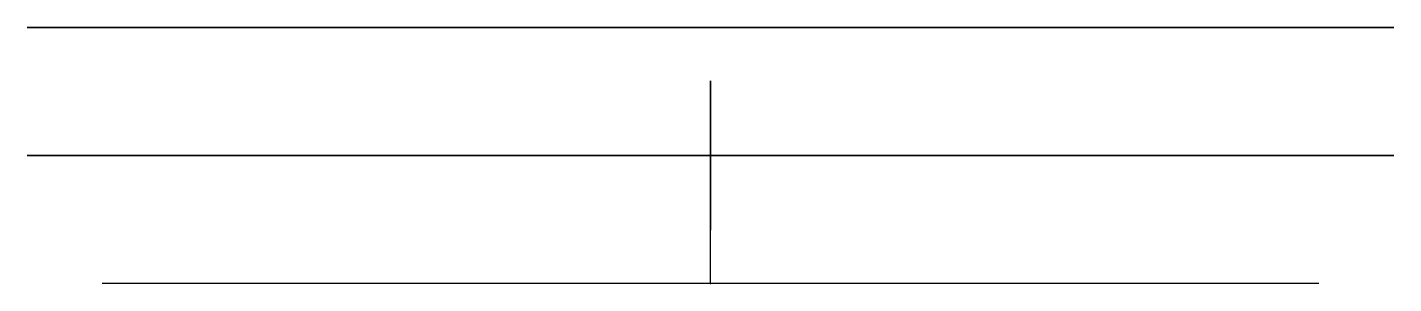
# Model space of a CAD drawing. Header units: centimetres. Extents: x -1.6 to 1.6, y -0.3 to 0.3.
import ezdxf

# ---------------------------------------------------------------- set-up
doc = ezdxf.new("R2010")
doc.units = ezdxf.units.CM
doc.header["$MEASUREMENT"] = 0
for name, color, linetype in [('CameraCoupler v1_Sketch1', 7, 'Continuous'), ('CameraCoupler v1_Sketch2', 7, 'Continuous'), ('CameraCoupler v1_Sketch3', 7, 'Continuous'), ('CameraCoupler v1_Sketch4', 7, 'Continuous'), ('CameraCoupler v1_Sketch5', 7, 'Continuous'), ('CameraCoupler v1_Sketch6', 7, 'Continuous'), ('CameraCoupler v1_Sketch7', 7, 'Continuous')]:
    doc.layers.add(name, color=color, linetype=linetype)

msp = doc.modelspace()

# ---------------------------------------------------------------- linework, layer by layer
at = {"layer": 'CameraCoupler v1_Sketch1', "extrusion": (0, 1, 0)}
for radius in [1.6, 1.425]:
    msp.add_circle((0, 0), radius, dxfattribs=at)
at = {"layer": 'CameraCoupler v1_Sketch1'}
msp.add_point((0, 0), dxfattribs=at)
at = {"layer": 'CameraCoupler v1_Sketch2', "extrusion": (0, 1, 0)}
for radius in [1.6, 1.6, 1.19]:
    msp.add_circle((0, 0, 0.3), radius, dxfattribs=at)
at = {"layer": 'CameraCoupler v1_Sketch2'}
msp.add_point((0, 0.3), dxfattribs=at)
at = {"layer": 'CameraCoupler v1_Sketch3'}
for p, q in [((0, -0.175), (0, 0)), ((0, -0.3), (0, -0.175))]:
    msp.add_line(p, q, dxfattribs=at)
for p in [(0, 0), (0, -0.3)]:
    msp.add_point(p, dxfattribs=at)
at = {"layer": 'CameraCoupler v1_Sketch4', "extrusion": (1, 0, 0)}
msp.add_circle((0, 0), 0.175, dxfattribs=at)
at = {"layer": 'CameraCoupler v1_Sketch4'}
for p in [(0, 0), (0, -0.3)]:
    msp.add_point(p, dxfattribs=at)
at = {"layer": 'CameraCoupler v1_Sketch5', "extrusion": (1, 0, 0)}
msp.add_circle((0, 0), 0.175, dxfattribs=at)
at = {"layer": 'CameraCoupler v1_Sketch5'}
msp.add_point((0, 0), dxfattribs=at)
at = {"layer": 'CameraCoupler v1_Sketch6'}
for p, q in [((0, -0.3), (0, 0)), ((1.425, -0.3), (-1.425, -0.3))]:
    msp.add_line(p, q, dxfattribs=at)
msp.add_point((0, 0), dxfattribs=at)
at = {"layer": 'CameraCoupler v1_Sketch7'}
for p, q in [((0, -0.3), (0, 0)), ((1.425, -0.3), (-1.425, -0.3))]:
    msp.add_line(p, q, dxfattribs=at)
msp.add_point((0, 0), dxfattribs=at)

doc.saveas('drawing.dxf')
